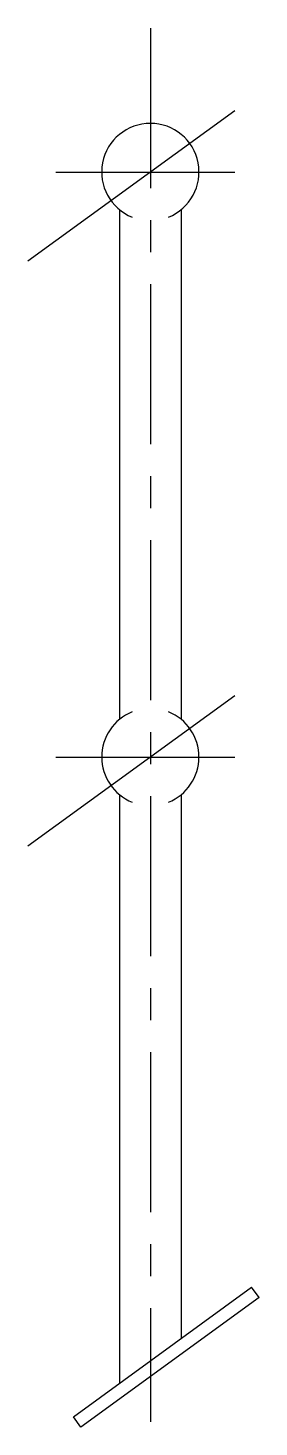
# Model space of a CAD drawing. Extents: x 5985 to 6165, y 1640 to 2733.
import ezdxf

# ---------------------------------------------------------------- set-up
doc = ezdxf.new("R2010")
doc.units = 0
doc.header["$LTSCALE"] = 100
doc.linetypes.add('CENTER', pattern=[2, 1.25, -0.25, 0.25, -0.25])
doc.layers.get('0').update_dxf_attribs({"linetype": 'CONTINUOUS'})
doc.layers.add('CEN', color=7, linetype='CENTER')

msp = doc.modelspace()

# ---------------------------------------------------------------- linework, layer by layer
for p, q in [((5984.7, 2550.6), (6146.4, 2668.1)), ((6006.5, 2620), (6146.4, 2620)), ((6056.1, 2590.7), (6056.1, 2192.4)), ((6104.4, 2590.7), (6104.4, 2192.4)), ((5984.7, 2093.6), (6146.4, 2211.1)), ((6006.5, 2163), (6146.4, 2163)), ((6056.1, 2133.7), (6056.1, 1673.8)), ((6104.4, 2133.7), (6104.4, 1708.9)), ((6020.2, 1647.7), (6159.3, 1748.8)), ((6165.2, 1740.7), (6159.3, 1748.8)), ((6165.2, 1740.7), (6026.1, 1639.6)), ((6026.1, 1639.6), (6020.2, 1647.7))]:
    msp.add_line(p, q)
for centre, start, end in [((6080.3, 2620), 291.8618, 248.1382), ((6080.3, 2163), 111.8618, 248.1382), ((6080.3, 2163), 291.8618, 68.1382)]:
    msp.add_arc(centre, 38, start, end)
at = {"layer": 'CEN'}
msp.add_line((6080.3, 2732.5), (6080.3, 1643.7), dxfattribs=at)

doc.saveas('drawing.dxf')
